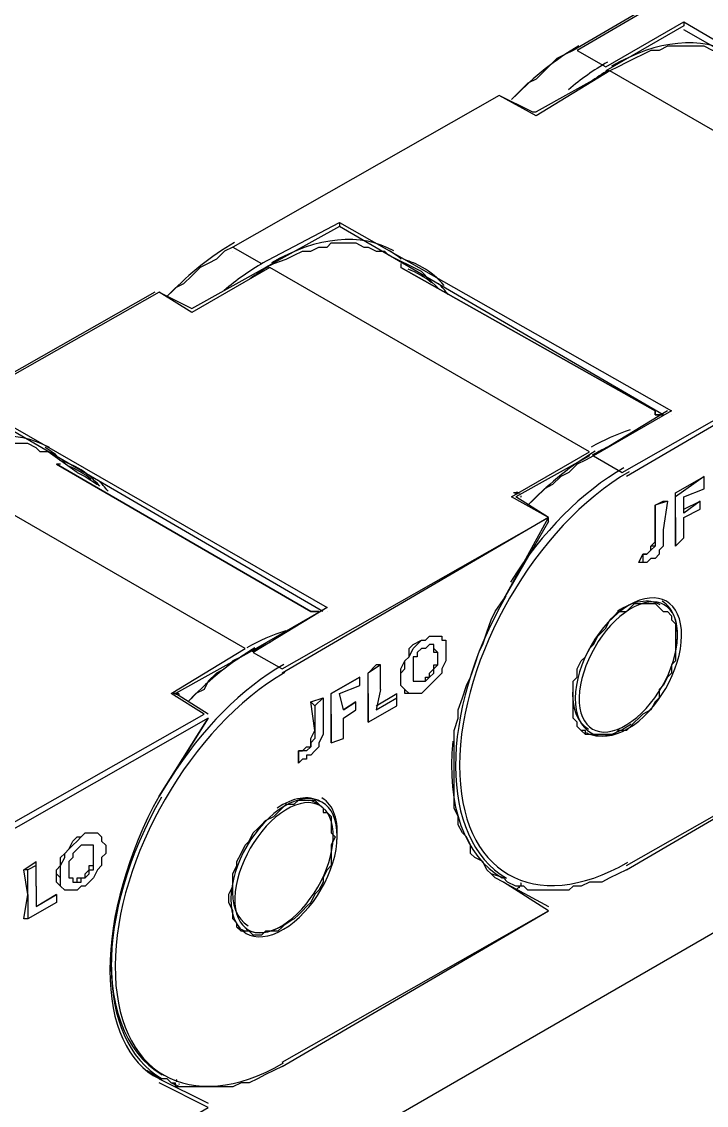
# Model space of a CAD drawing. Header units: inches. Extents: x 109 to 1721, y 29 to 669.
# Drawn here: x 1458.08 to 1461.56, y 314.73 to 320.24 of the extents above; entities that cross this region are included whole.
import ezdxf

# ---------------------------------------------------------------- set-up
doc = ezdxf.new("R2010")
doc.units = ezdxf.units.IN
doc.header["$LTSCALE"] = 0.0393700787401575
doc.header["$MEASUREMENT"] = 0
doc.layers.add('PDF3_Geometría', color=7, linetype='Continuous')

# ---------------------------------------------------------------- blocks, each defined once
blk = doc.blocks.new('OH3A1-1$-$ASSY$$CENTER$TUB_-_v2$-$copia1')
at = {"layer": 'PDF3_Geometría', "lineweight": -3}
for points in [[(17.20167711046007, 9.130005730523003), (17.18584442138672, 9.121672736273865), (17.17917802598741, 9.125839233398436), (17.12501356336805, 9.094173855251737), (17.13084665934244, 9.090840657552082), (17.1466793484158, 9.100006951226128)], [(17.1783447265625, 9.125839233398436), (17.12418026394314, 9.094173855251737), (17.12251366509331, 9.093340555826822), (17.12084706624349, 9.092507256401907), (17.11918046739366, 9.090840657552082), (17.11834716796875, 9.090007358127169), (17.11668056911892, 9.088340759277344), (17.11501397026909, 9.08750745985243), (17.11334737141927, 9.085840861002604), (17.11168077256944, 9.084174262152779)], [(17.14667765299479, 9.099172804090713), (17.13084496392144, 9.090006510416666)], [(17.14667765299479, 9.100006103515623), (17.14667765299479, 9.099172804090713)], [(17.14667765299479, 9.099172804090713), (17.14667765299479, 9.099172804090713)], [(17.1466810438368, 9.100005255805115), (17.21334499782986, 9.0608401828342), (17.19834560818142, 9.051673889160154), (17.20417870415581, 9.048340691460503), (17.25834316677517, 9.080006069607203), (17.25084347195094, 9.084172566731768), (17.2666761610243, 9.0925055609809)], [(17.21251085069444, 9.0608401828342), (17.1466801961263, 9.098338656955294)], [(17.15667724609375, 9.092506408691406), (17.15501064724392, 9.09333970811632), (17.15417734781901, 9.094173007541231), (17.15251074896918, 9.094173007541231), (17.15084415011936, 9.095006306966146), (17.15001085069444, 9.095006306966146), (17.14834425184462, 9.095006306966146), (17.14667765299479, 9.095006306966146), (17.14501105414496, 9.095006306966146), (17.14334445529514, 9.095006306966146), (17.14167785644531, 9.094173007541231), (17.14001125759548, 9.094173007541231), (17.13834465874566, 9.09333970811632), (17.13667805989583, 9.092506408691406), (17.135011461046, 9.091673109266493), (17.13334486219618, 9.090839809841581), (17.13167826334635, 9.090006510416666), (17.11667887369792, 9.081673516167532)], [(17.12501186794705, 9.094173007541231), (17.12501186794705, 9.094173007541231)], [(17.13167656792534, 9.090005662706163), (17.11667717827691, 9.080839369032118), (17.10917748345269, 9.085005866156685), (17.05501302083333, 9.054173787434896), (17.06084611680772, 9.050840589735243), (17.07667880588108, 9.059173583984377)], [(17.13084581163194, 9.090006510416666), (17.13084581163194, 9.090006510416666)], [(17.13167826334635, 9.090006510416666), (17.13167826334635, 9.090006510416666)], [(17.19667731391059, 9.052507188585068), (17.13167995876736, 9.090005662706163)], [(17.11584303114149, 9.081672668457033), (17.10917663574218, 9.085005866156685), (17.05501217312283, 9.054173787434896), (17.053345574273, 9.053340488009985), (17.05167897542317, 9.051673889160156), (17.05001237657335, 9.050840589735243), (17.04834577772352, 9.050007290310328), (17.04667917887369, 9.048340691460503), (17.04501258002387, 9.046674092610674), (17.04334598117404, 9.045840793185763), (17.04167938232421, 9.044174194335936)], [(17.10917833116319, 9.085006713867188), (17.10917833116319, 9.085006713867188)], [(17.1158447265625, 9.081673516167532), (17.11667802598741, 9.081673516167532)], [(17.11667887369791, 9.080839369032118), (17.11667887369791, 9.080839369032118)], [(17.07667880588108, 9.059172736273865), (17.07667880588108, 9.059172736273865)], [(17.07667880588108, 9.059172736273865), (17.07667880588108, 9.058339436848957)], [(17.07668050130208, 9.059171888563368), (17.14417775472005, 9.020840115017357), (17.1283450656467, 9.011673821343315), (17.13417816162109, 9.008340623643663), (17.18834262424045, 9.039172702365454), (17.18167622884114, 9.043339199490015), (17.19667561848958, 9.052505493164062)], [(17.07667880588108, 9.058339436848957), (17.06167941623264, 9.050006442599825)], [(17.14251030815972, 9.020006815592447), (17.07667965359158, 9.058338589138453)], [(17.04001193576389, 9.045006646050346), (17.04667833116319, 9.041673448350693), (17.06167772081163, 9.050006442599825), (17.06334431966145, 9.050839742024738), (17.0658442179362, 9.051673041449654), (17.06751081678602, 9.052506340874565), (17.06917741563585, 9.053339640299477), (17.07084401448567, 9.053339640299477), (17.0725106133355, 9.054172939724394), (17.07417721218533, 9.054172939724394), (17.07501051161024, 9.055006239149305), (17.07667711046006, 9.055006239149305), (17.07834370930989, 9.055006239149305), (17.08001030815972, 9.055006239149305), (17.08167690700955, 9.054172939724394), (17.08251020643446, 9.054172939724394), (17.08417680528429, 9.053339640299477), (17.08584340413411, 9.053339640299477), (17.08667670355903, 9.052506340874565)], [(17.39416164822048, 9.054162767198347), (16.53169674343533, 8.555849711100258)], [(17.05501132541233, 9.053339640299477), (17.05501132541233, 9.053339640299477)], [(17.09334479437934, 9.049173143174912), (17.08667839898003, 9.052506340874565)], [(17.08917914496528, 9.050838894314237), (17.08917914496528, 9.050005594889322), (17.1408437093099, 9.020840115017357), (17.1408437093099, 9.020006815592447), (17.14167700873481, 9.020006815592447), (17.14251030815972, 9.020006815592447)], [(17.06251017252604, 9.050005594889322), (17.04667748345269, 9.040839301215275), (17.04001108805338, 9.045005798339844), (16.98584662543401, 9.014173719618057), (16.99167972140841, 9.010007222493488), (17.00751241048177, 9.019173516167532)], [(17.06084526909722, 9.050006442599825), (17.06084526909722, 9.050006442599825)], [(17.06251186794705, 9.050006442599825), (17.06251186794705, 9.050006442599825)], [(17.12751091851128, 9.012507120768227), (17.06251356336805, 9.050005594889322)], [(17.08917914496528, 9.050006442599825), (17.08917914496528, 9.050006442599825)], [(17.08917914496528, 9.050006442599825), (17.08917914496528, 9.050006442599825)], [(17.08917914496528, 9.050006442599825), (17.08917914496528, 9.050006442599825)], [(17.14251030815972, 9.020006815592447), (17.14167700873481, 9.020006815592447), (17.14084370930989, 9.020006815592447), (17.14084370930989, 9.020840115017357), (17.08917914496528, 9.050005594889322)], [(17.09334479437934, 9.049172295464407), (17.09501139322917, 9.047505696614582), (17.09667799207899, 9.045839097764755)], [(17.03917778862847, 9.045004950629341), (16.98501332600911, 9.01417287190755), (16.98334672715929, 9.013339572482638), (16.98168012830946, 9.01167297363281), (16.98001352945963, 9.0108396742079), (16.97834693060981, 9.009173075358072), (16.97751363118489, 9.008339775933157), (16.97584703233507, 9.006673177083332), (16.97418043348524, 9.005006578233505), (16.97251383463541, 9.00333997938368)], [(17.04001193576389, 9.045006646050346), (17.04001193576389, 9.045006646050346)], [(17.04667833116319, 9.04167260064019), (17.04667833116319, 9.04167260064019)], [(17.04667833116319, 9.040839301215275), (17.04667833116319, 9.040839301215275)], [(17.18917677137586, 9.03917270236545), (17.13501230875651, 9.007507324218748)], [(17.14334445529514, 9.020839267306856), (17.1283450656467, 9.01167297363281), (17.12667846679687, 9.010839674207896), (17.12501186794705, 9.010006374782982), (17.12334526909722, 9.008339775933157), (17.12167867024739, 9.007506476508244), (17.12001207139756, 9.005839877658419), (17.11834547254774, 9.005006578233505), (17.11667887369792, 9.003339979383677), (17.11501227484809, 9.001673380533852)], [(17.14001125759548, 9.020005967881943), (17.14001125759548, 9.020005967881943)], [(17.14417860243055, 9.020005967881943), (17.14417860243055, 9.020005967881943)], [(17.07334391276041, 8.980006747775606), (17.00751325819227, 9.018338521321613)], [(17.00751410590278, 9.019171820746523), (17.07417805989583, 8.98084004720052), (17.0591786702474, 8.971673753526474), (17.06501176622178, 8.968340555826822), (17.11917622884115, 8.999172634548607), (17.11167653401693, 9.003339131673174), (17.12750922309028, 9.012505425347221)], [(17.14167955186631, 9.019172668457033), (17.14167955186631, 9.019172668457033)], [(17.01751030815972, 9.012506273057724), (17.01584370930989, 9.012506273057724), (17.01501040988498, 9.013339572482641), (17.01334381103515, 9.014172871907553), (17.01167721218533, 9.014172871907553), (17.0100106133355, 9.014172871907553), (17.00917731391059, 9.014172871907553), (17.00751071506076, 9.015006171332466), (17.00584411621093, 9.014172871907553), (17.00417751736111, 9.014172871907553), (17.00251091851128, 9.014172871907553), (17.00084431966146, 9.013339572482641), (16.99917772081163, 9.013339572482641), (16.9975111219618, 9.012506273057724), (16.99584452311198, 9.011672973632812), (16.99417792426215, 9.0108396742079), (16.99251132541232, 9.010006374782982), (16.97751193576389, 9.00084008110894)], [(17.02334425184461, 9.008339775933157), (17.01751115587022, 9.012506273057724)], [(17.12751091851128, 9.011672973632812), (17.11251152886284, 9.00333997938368)], [(17.12751261393229, 9.011672973632812), (17.12751261393229, 9.011672973632812)], [(17.1283450656467, 9.011672973632812), (17.1283450656467, 9.011672973632812)], [(17.05751037597656, 8.972507052951388), (16.99251302083333, 9.010005527072481)], [(17.01917860243055, 9.010006374782982), (17.01917860243055, 9.010006374782982)], [(17.01917860243055, 9.010006374782982), (17.01917860243055, 9.010006374782982)], [(17.01917860243055, 9.010006374782982), (17.01917860243055, 9.010006374782982)], [(17.02001274956597, 9.010005527072481), (17.01917945014106, 9.010005527072481), (17.07084401448567, 8.980006747775606), (17.07167731391059, 8.980006747775606), (17.0725106133355, 8.980006747775606)], [(17.072511461046, 8.980006747775606), (17.07167816162109, 8.980006747775606), (17.07084486219618, 8.980006747775606), (17.01918029785156, 9.010005527072481)], [(17.02334594726562, 9.008339775933157), (17.02501254611545, 9.007506476508244), (17.02751244439019, 9.005839877658419)], [(17.13417900933159, 9.007506476508244), (17.13417900933159, 9.007506476508244)], [(17.15084499782986, 9.007505628797743), (17.14501190185547, 9.003339131673178), (17.14501190185547, 9.004172431098088)], [(17.14501274956597, 8.999172634548607), (17.14501274956597, 9.004172431098088), (17.15084584554036, 9.007505628797743)], [(17.14501274956597, 8.999172634548607), (17.14501274956597, 8.993339538574215), (17.1466793484158, 8.995006137424044), (17.1466793484158, 8.999172634548607), (17.15001254611545, 9.000839233398438), (17.15001254611545, 9.002505832248263), (17.1466793484158, 9.000005933973524), (17.1466793484158, 9.003339131673174), (17.15084584554036, 9.005005730523003), (17.15084584554036, 9.007505628797743)], [(17.11917792426215, 8.999172634548607), (17.11251152886284, 9.003339131673174)], [(17.11334567599825, 9.00333997938368), (17.11334567599825, 9.00333997938368)], [(17.14334445529514, 9.002505832248263), (17.14251115587023, 8.996672736273865), (17.14251115587023, 8.995839436848957), (17.14251115587023, 8.995006137424044), (17.14251115587023, 8.993339538574215), (17.14167785644531, 8.992506239149302), (17.14167785644531, 8.99167293972439), (17.1408445570204, 8.990839640299477), (17.14001125759548, 8.990839640299477), (17.13917795817057, 8.990006340874565), (17.13834465874566, 8.990006340874565)], [(17.14251200358073, 9.002505832248263), (17.14334530300564, 9.002505832248263), (17.1408454047309, 9.00167253282335), (17.1408454047309, 8.995839436848957), (17.1408454047309, 8.99417283799913), (17.1408454047309, 8.993339538574215), (17.14001210530599, 8.993339538574215)], [(17.1408454047309, 8.995839436848957), (17.1408454047309, 9.00167253282335), (17.14251200358073, 9.002505832248263)], [(17.14501274956597, 8.999172634548607), (17.14501274956597, 9.003339131673174)], [(17.1466793484158, 9.000839233398438), (17.15001254611545, 9.002505832248263)], [(17.11917792426215, 8.999172634548607), (17.06501346164279, 8.967507256401907)], [(17.11917792426215, 8.998339335123697), (17.11001163058811, 8.982506646050346)], [(17.11001247829861, 8.982506646050346), (17.11917877197265, 8.999172634548607)], [(17.11917792426215, 8.998339335123697), (17.11917792426215, 8.999172634548607)], [(17.14501274956597, 8.993339538574215), (17.14501274956597, 8.999172634548607)], [(17.14501274956597, 8.999172634548607), (17.14501274956597, 8.999172634548607)], [(17.13751220703125, 8.990006340874565), (17.13834550645616, 8.99167293972439), (17.13917880588107, 8.99167293972439), (17.14001210530599, 8.992506239149305), (17.14001210530599, 8.993339538574215), (17.1408454047309, 8.99417283799913), (17.1408454047309, 8.995839436848957)], [(17.1408454047309, 8.993339538574215), (17.14001210530599, 8.992506239149305), (17.13917880588107, 8.99167293972439), (17.13834550645616, 8.99167293972439), (17.13834550645616, 8.990006340874565), (17.13751220703125, 8.990006340874565)], [(17.11001247829861, 8.925007290310328), (17.10834587944878, 8.925840589735243), (17.10751258002387, 8.926673889160156), (17.10667928059895, 8.927507188585068), (17.10584598117404, 8.929173787434895), (17.10417938232422, 8.930007086859806), (17.1033460828993, 8.930840386284721), (17.1033460828993, 8.932506985134546), (17.10251278347439, 8.934173583984375), (17.10167948404948, 8.935006883409287), (17.10084618462456, 8.936673482259113), (17.10084618462456, 8.93834008110894), (17.10001288519965, 8.940006679958765), (17.10001288519965, 8.94167327880859), (17.10001288519965, 8.944173177083332), (17.10001288519965, 8.945839775933157), (17.10001288519965, 8.947506374782982), (17.10001288519965, 8.950006273057724), (17.10001288519965, 8.95167287190755), (17.10001288519965, 8.954172770182291), (17.10001288519965, 8.955839369032118), (17.10084618462456, 8.958339267306856), (17.10084618462456, 8.960005866156681), (17.10167948404948, 8.962505764431421), (17.10251278347439, 8.965005662706162), (17.1033460828993, 8.966672261555988), (17.10417938232422, 8.969172159830727), (17.10501268174913, 8.971672058105465), (17.10584598117404, 8.973338656955294), (17.10667928059895, 8.975838555230032), (17.10751258002387, 8.978338453504774), (17.10834587944878, 8.9800050523546), (17.11001247829861, 8.982504950629338)], [(17.11001247829861, 8.982506646050346), (17.11001247829861, 8.982506646050346)], [(17.07417805989583, 8.980839199490015), (17.05834537082248, 8.971672905815971), (17.05667877197265, 8.970839606391056), (17.05501217312283, 8.970006306966145), (17.053345574273, 8.968339708116318), (17.05167897542317, 8.967506408691406), (17.05001237657335, 8.965839809841578), (17.04917907714843, 8.964173210991753), (17.04751247829861, 8.963339911566838), (17.04584587944878, 8.961673312717013)], [(17.07084486219618, 8.980005900065102), (17.07084486219618, 8.980005900065102)], [(17.07417805989583, 8.980005900065102), (17.07417805989583, 8.980005900065102)], [(17.12667846679687, 8.955006917317707), (17.12667846679687, 8.955840216742615), (17.12584516737196, 8.955840216742615), (17.12501186794705, 8.956673516167532), (17.12501186794705, 8.957506815592447), (17.12417856852213, 8.958340115017357), (17.12417856852213, 8.959173414442274), (17.12417856852213, 8.9608400132921), (17.12417856852213, 8.961673312717013), (17.12417856852213, 8.963339911566838), (17.12417856852213, 8.964173210991753), (17.12417856852213, 8.965839809841578), (17.12501186794705, 8.966673109266493), (17.12501186794705, 8.968339708116318), (17.12584516737196, 8.970006306966145), (17.12667846679687, 8.970839606391056), (17.12751176622179, 8.972506205240883), (17.1283450656467, 8.973339504665796), (17.12917836507161, 8.975006103515623), (17.13001166449653, 8.975839402940537), (17.13084496392144, 8.97667270236545), (17.13167826334635, 8.978339301215275), (17.13251156277127, 8.97917260064019), (17.13334486219618, 8.980005900065102), (17.135011461046, 8.980005900065102), (17.13584476047092, 8.980839199490015), (17.13667805989583, 8.981672498914927), (17.13751135932074, 8.981672498914927), (17.13834465874566, 8.981672498914927), (17.14001125759548, 8.981672498914927), (17.1408445570204, 8.981672498914927), (17.14167785644531, 8.980839199490015)], [(17.14167785644531, 8.980839199490015), (17.14251115587022, 8.980005900065102), (17.14334445529514, 8.980005900065102), (17.14417775472005, 8.97917260064019), (17.14417775472005, 8.978339301215275), (17.14501105414496, 8.977506001790363), (17.14501105414496, 8.975839402940537), (17.14501105414496, 8.975006103515625), (17.14501105414496, 8.974172804090712), (17.14501105414496, 8.972506205240883), (17.14501105414496, 8.971672905815971), (17.14501105414496, 8.970006306966145), (17.14417775472005, 8.969173007541231), (17.14417775472005, 8.967506408691406), (17.14334445529514, 8.966673109266493), (17.14251115587022, 8.965006510416666), (17.14167785644531, 8.964173210991753), (17.14167785644531, 8.962506612141924), (17.1408445570204, 8.961673312717013), (17.14001125759548, 8.960006713867188), (17.13834465874566, 8.959173414442274), (17.13751135932074, 8.958340115017357), (17.13667805989583, 8.957506815592447), (17.13584476047092, 8.956673516167532), (17.135011461046, 8.955840216742615), (17.13334486219618, 8.955840216742615), (17.13251156277127, 8.955006917317707), (17.13167826334635, 8.955006917317707), (17.13084496392144, 8.955006917317707), (17.13001166449653, 8.955006917317707), (17.12917836507161, 8.955006917317707), (17.12751176622179, 8.955006917317707), (17.12667846679687, 8.955006917317707)], [(17.1408454047309, 8.98167249891493), (17.14167870415581, 8.980839199490015)], [(16.93751356336805, 8.979171752929688), (17.00501081678602, 8.940006679958765), (16.98917812771267, 8.931673685709633), (16.99501122368706, 8.928340488009981), (17.04917568630642, 8.959172566731771), (17.04250929090711, 8.963339063856337), (17.05750868055555, 8.972505357530382)], [(17.072511461046, 8.97917260064019), (17.072511461046, 8.97917260064019)], [(17.09001159667969, 8.963339911566838), (17.09001159667969, 8.964173210991753), (17.08917829725477, 8.965006510416666), (17.08917829725477, 8.965839809841578), (17.08917829725477, 8.966673109266493), (17.08917829725477, 8.967506408691404), (17.08917829725477, 8.968339708116318), (17.09001159667969, 8.970006306966145), (17.0908448961046, 8.970839606391056), (17.0908448961046, 8.972506205240883), (17.0916781955295, 8.973339504665796), (17.09334479437934, 8.974172804090712), (17.09417809380425, 8.974172804090712), (17.09501139322917, 8.975006103515623), (17.09584469265408, 8.975006103515623), (17.09667799207899, 8.975006103515623), (17.0975112915039, 8.975006103515623)], [(17.09417894151475, 8.974172804090712), (17.09417894151475, 8.974172804090712)], [(17.09751213921441, 8.975006103515625), (17.09751213921441, 8.975006103515625)], [(17.05834452311197, 8.971672905815971), (17.04334513346354, 8.963339911566838)], [(17.05751207139757, 8.971672905815971), (17.05751207139757, 8.971672905815971)], [(17.0916781955295, 8.965839809841578), (17.09251149495442, 8.965839809841578), (17.09334479437934, 8.965839809841578), (17.09417809380425, 8.965839809841578), (17.09417809380425, 8.966673109266493), (17.09501139322917, 8.966673109266493), (17.09501139322917, 8.967506408691406), (17.09584469265408, 8.968339708116318), (17.09584469265408, 8.969173007541231), (17.09667799207899, 8.969173007541231), (17.09667799207899, 8.970006306966145), (17.09667799207899, 8.970839606391056), (17.09667799207899, 8.971672905815971), (17.09584469265408, 8.971672905815971), (17.09584469265408, 8.972506205240883)], [(17.05917867024739, 8.970839606391056), (17.05917867024739, 8.970839606391056)], [(17.0850118001302, 8.969173007541231), (17.08251190185547, 8.967506408691404)], [(17.08251274956597, 8.957505967881943), (17.08251274956597, 8.963339063856337), (17.08251274956597, 8.967505560980904), (17.0841793484158, 8.969172159830727)], [(17.0850118001302, 8.964173210991753), (17.0850118001302, 8.969173007541231), (17.08417850070529, 8.969173007541231)], [(17.06501261393229, 8.967506408691406), (17.06501261393229, 8.967506408691406)], [(17.08084445529514, 8.966673109266493), (17.07501135932075, 8.963339911566838)], [(17.07501220703125, 8.95917256673177), (17.07501220703125, 8.963339063856333), (17.08084530300564, 8.966672261555988)], [(17.07501220703125, 8.95917256673177), (17.07501220703125, 8.953339470757378), (17.07751210530599, 8.954172770182291), (17.07751210530599, 8.958339267306856), (17.08001200358073, 8.960005866156681), (17.08001200358073, 8.961672465006508), (17.07751210530599, 8.960005866156681), (17.07667880588108, 8.963339063856333), (17.08084530300564, 8.965005662706162), (17.08084530300564, 8.966672261555988)], [(17.08251274956597, 8.963339911566838), (17.08251274956597, 8.967506408691404)], [(17.08917914496528, 8.966673109266493), (17.08917914496528, 8.966673109266493)], [(17.135013156467, 8.928340488009981), (17.18917761908637, 8.95917256673177), (17.17917802598741, 8.965005662706162)], [(17.05001152886284, 8.95917256673177), (17.04334513346354, 8.963339063856333)], [(17.04334513346354, 8.962505764431421), (17.04334513346354, 8.962505764431421)], [(17.07334560818142, 8.962505764431421), (17.07334560818142, 8.956672668457031), (17.07334560818142, 8.955839369032118), (17.07334560818142, 8.955006069607203), (17.07251230875651, 8.953339470757378), (17.07251230875651, 8.952506171332463), (17.07167900933159, 8.95167287190755), (17.07084570990668, 8.950839572482638), (17.07001241048177, 8.950839572482638), (17.07001241048177, 8.950006273057724), (17.06917911105685, 8.950006273057724), (17.06834581163194, 8.949172973632812)], [(17.07167900933159, 8.955839369032118), (17.07084570990668, 8.961672465006508), (17.07334560818142, 8.962505764431421)], [(17.07334560818142, 8.962505764431421), (17.07167900933159, 8.960839165581596), (17.07084570990668, 8.961672465006508)], [(17.07501220703125, 8.95917256673177), (17.07501220703125, 8.963339063856333)], [(17.08251274956597, 8.963339911566838), (17.08251274956597, 8.963339911566838)], [(17.08251274956597, 8.963339911566838), (17.08251274956597, 8.957506815592447), (17.08834584554036, 8.9608400132921), (17.08834584554036, 8.962506612141924)], [(17.0850118001302, 8.96417236328125), (17.08417850070529, 8.960005866156685), (17.08834499782986, 8.962505764431421), (17.08834499782986, 8.963339063856337)], [(17.0841793484158, 8.960839165581596), (17.08834584554036, 8.963339063856337)], [(17.0908457438151, 8.963339911566838), (17.09001244439019, 8.963339911566838)], [(17.07167900933159, 8.960839165581596), (17.07167900933159, 8.955839369032118), (17.07167900933159, 8.954172770182291), (17.07084570990668, 8.953339470757378), (17.07084570990668, 8.952506171332463), (17.07001241048177, 8.95167287190755), (17.06917911105685, 8.95167287190755), (17.06834581163194, 8.95167287190755), (17.06834581163194, 8.949172973632812), (17.06834581163194, 8.950006273057724)], [(17.07751125759548, 8.960006713867188), (17.08001115587022, 8.961673312717013)], [(17.05001152886284, 8.958338419596352), (16.99584706624349, 8.927506340874565)], [(17.04001193576389, 8.942506578233507), (17.05001152886284, 8.958339267306856)], [(17.05001152886284, 8.958339267306856), (17.04001193576389, 8.942506578233505)], [(17.04917907714843, 8.95917256673177), (17.04917907714843, 8.95917256673177)], [(17.04917907714843, 8.95917256673177), (17.04917907714843, 8.95917256673177)], [(17.04917907714843, 8.95917256673177), (17.04917907714843, 8.95917256673177)], [(17.05001152886284, 8.958339267306856), (17.05001152886284, 8.958339267306856)], [(17.07501220703125, 8.953339470757378), (17.07501220703125, 8.95917256673177)], [(17.07501220703125, 8.95917256673177), (17.07501220703125, 8.95917256673177)], [(17.135013156467, 8.927507188585068), (17.18917761908637, 8.959172566731771)], [(17.06834581163194, 8.950006273057724), (17.06834581163194, 8.951672871907553), (17.06917911105685, 8.951672871907553), (17.07001241048177, 8.952506171332466), (17.07084570990668, 8.952506171332466), (17.07084570990668, 8.953339470757378), (17.07084570990668, 8.954172770182291), (17.07167900933159, 8.955839369032118)], [(17.12584431966146, 8.955839369032118), (17.12667761908637, 8.955006069607203)], [(17.04001193576389, 8.942506578233507), (17.04001193576389, 8.942506578233507)], [(17.05751207139757, 8.915006849500868), (17.05667877197265, 8.915006849500868), (17.05584547254774, 8.915840148925781), (17.05584547254774, 8.916673448350693), (17.05501217312283, 8.917506747775606), (17.05501217312283, 8.918340047200521), (17.05501217312283, 8.919173346625431), (17.05417887369791, 8.920839945475258), (17.05417887369791, 8.921673244900171), (17.05417887369791, 8.922506544325087), (17.05501217312283, 8.924173143174912), (17.05501217312283, 8.92583974202474), (17.05501217312283, 8.92667304144965), (17.05584547254774, 8.928339640299477), (17.05584547254774, 8.92917293972439), (17.05667877197265, 8.930839538574215), (17.05751207139757, 8.932506137424044), (17.05834537082248, 8.933339436848957), (17.05917867024739, 8.935006035698782), (17.0600119696723, 8.935839335123697), (17.06084526909722, 8.936672634548607), (17.06167856852213, 8.937505933973524), (17.06334516737196, 8.938339233398438), (17.06417846679687, 8.93917253282335), (17.06501176622178, 8.940005832248263), (17.0658450656467, 8.940839131673178), (17.06751166449652, 8.940839131673178), (17.06834496392144, 8.941672431098088), (17.06917826334635, 8.941672431098088), (17.07001156277127, 8.941672431098088), (17.07084486219618, 8.941672431098088), (17.07167816162109, 8.941672431098088), (17.072511461046, 8.940839131673178)], [(17.072511461046, 8.940839131673174), (17.07334476047092, 8.940005832248263), (17.07334476047092, 8.93917253282335), (17.07417805989583, 8.93917253282335), (17.07501135932074, 8.938339233398436), (17.07501135932074, 8.936672634548607), (17.07501135932074, 8.935839335123697), (17.07501135932074, 8.935006035698782), (17.07584465874566, 8.934172736273865), (17.07501135932074, 8.932506137424044), (17.07501135932074, 8.93167283799913), (17.07501135932074, 8.930006239149302), (17.07501135932074, 8.928339640299477), (17.07417805989583, 8.927506340874565), (17.07334476047092, 8.925839742024738), (17.07334476047092, 8.925006442599825), (17.072511461046, 8.923339843749998), (17.07167816162109, 8.922506544325083), (17.07084486219618, 8.920839945475258), (17.07001156277127, 8.920006646050346), (17.06917826334635, 8.919173346625431), (17.06834496392144, 8.91834004720052), (17.06751166449652, 8.917506747775606), (17.0658450656467, 8.916673448350693), (17.06501176622178, 8.91584014892578), (17.06417846679687, 8.915006849500868), (17.06334516737196, 8.915006849500868), (17.06167856852213, 8.915006849500868), (17.06084526909722, 8.914173550075953), (17.0600119696723, 8.914173550075953), (17.05917867024739, 8.914173550075953), (17.05834537082248, 8.915006849500868), (17.05751207139757, 8.915006849500868)], [(17.07084486219618, 8.941672431098088), (17.072511461046, 8.940839131673174)], [(17.02084520128038, 8.92333984375), (17.02001190185547, 8.924173143174912), (17.01917860243055, 8.925006442599825), (17.01917860243055, 8.926673041449654), (17.01917860243055, 8.927506340874565), (17.02001190185547, 8.928339640299477), (17.02001190185547, 8.930006239149305), (17.02084520128038, 8.930839538574215), (17.02167850070529, 8.931672837999132), (17.02251180013021, 8.933339436848957), (17.02334509955512, 8.934172736273872), (17.02417839898003, 8.934172736273872), (17.02501169840494, 8.935006035698782), (17.02584499782986, 8.935006035698782), (17.02667829725477, 8.935006035698782), (17.02751159667968, 8.935006035698782)], [(17.02417839898003, 8.934172736273865), (17.02417839898003, 8.934172736273865)], [(17.02751159667968, 8.935006035698782), (17.02751159667968, 8.935006035698782)], [(17.02251180013021, 8.925839742024738), (17.02251180013021, 8.925006442599825), (17.02334509955512, 8.925006442599825), (17.02334509955512, 8.925839742024738), (17.02417839898003, 8.925839742024738), (17.02501169840494, 8.925839742024738), (17.02501169840494, 8.92667304144965), (17.02584499782986, 8.927506340874565), (17.02584499782986, 8.928339640299477), (17.02667829725477, 8.928339640299477), (17.02667829725477, 8.92917293972439), (17.02667829725477, 8.930006239149302), (17.02667829725477, 8.930839538574215), (17.02667829725477, 8.93167283799913), (17.02667829725477, 8.932506137424044), (17.02584499782986, 8.932506137424044)], [(17.01251220703125, 8.917505900065102), (17.01334550645616, 8.922505696614582), (17.01251220703125, 8.927505493164062), (17.01501210530599, 8.929172092013888)], [(17.01501125759548, 8.924173143174912), (17.01501125759548, 8.928339640299477), (17.01501125759548, 8.92917293972439)], [(17.01501125759548, 8.928339640299477), (17.01334465874566, 8.927506340874565), (17.01251135932074, 8.927506340874565)], [(17.01334465874566, 8.922506544325087), (17.01334465874566, 8.927506340874565)], [(17.135011461046, 8.927506340874565), (17.13334486219618, 8.92667304144965), (17.13167826334635, 8.925839742024738), (17.13001166449652, 8.925006442599825), (17.12751176622179, 8.925006442599825), (17.12584516737196, 8.924173143174912), (17.12417856852213, 8.924173143174912), (17.12334526909722, 8.92333984375), (17.12167867024739, 8.92333984375), (17.12001207139756, 8.92333984375), (17.11834547254774, 8.92333984375), (17.11667887369791, 8.92333984375), (17.11501227484809, 8.92333984375), (17.11417897542317, 8.924173143174912), (17.11251237657335, 8.924173143174912), (17.11084577772352, 8.925006442599825), (17.11001247829861, 8.925839742024738)], [(17.13417900933159, 8.928339640299477), (17.13417900933159, 8.928339640299477)], [(17.02001105414496, 8.925839742024738), (17.01917775472005, 8.92667304144965)], [(17.06501261393229, 8.88834042019314), (17.11917707655165, 8.91917249891493), (17.1100107828776, 8.925005594889322)], [(17.11001247829861, 8.925839742024738), (17.10751258002387, 8.92667304144965)], [(17.10917833116319, 8.925006442599825), (17.10917833116319, 8.925006442599825)], [(17.11001247829861, 8.925006442599825), (17.11917877197265, 8.920006646050346)], [(17.01334465874566, 8.922505696614582), (17.01334465874566, 8.917505900065102), (17.01251135932074, 8.917505900065102)], [(17.01334465874566, 8.922506544325087), (17.01334465874566, 8.922506544325087)], [(17.01917860243055, 8.922505696614582), (17.01917860243055, 8.920839097764755), (17.01334550645616, 8.917505900065102)], [(17.01501125759548, 8.924172295464407), (17.01501125759548, 8.92000579833984), (17.01917775472005, 8.922505696614582)], [(17.01501125759548, 8.920006646050346), (17.01917775472005, 8.922506544325087)], [(17.02084520128038, 8.92333984375), (17.02084520128038, 8.92333984375)], [(17.11251152886284, 8.924173143174912), (17.11251152886284, 8.924173143174912)], [(17.11251152886284, 8.92333984375), (17.11334482828776, 8.924173143174912)], [(17.11251152886284, 8.92333984375), (17.11251152886284, 8.92333984375)], [(17.11334567599825, 8.924172295464407), (17.11251237657335, 8.92333899603949)], [(17.11334567599825, 8.924173143174912), (17.11334567599825, 8.924173143174912)], [(17.11334567599825, 8.92333984375), (17.11334567599825, 8.92333984375)], [(17.06501261393229, 8.887507120768227), (17.11917707655165, 8.91917249891493)], [(17.11917792426215, 8.91917249891493), (17.11917792426215, 8.91917249891493)], [(17.11917792426215, 8.91917249891493), (17.11917792426215, 8.91917249891493)], [(17.05584547254774, 8.915839301215275), (17.05751207139757, 8.915006001790363)], [(17.06501091851128, 8.887506273057724), (17.06334431966145, 8.886672973632812), (17.06167772081163, 8.885839674207899), (17.0600111219618, 8.885006374782982), (17.05834452311197, 8.884173075358072), (17.05667792426215, 8.884173075358072), (17.05501132541233, 8.883339775933157), (17.0533447265625, 8.883339775933157), (17.05167812771267, 8.883339775933157), (17.05001152886284, 8.883339775933157), (17.04834493001302, 8.883339775933157), (17.0475116305881, 8.883339775933157), (17.04584503173828, 8.883339775933157), (17.04417843288845, 8.883339775933157), (17.04251183403863, 8.884173075358072), (17.04167853461371, 8.885006374782982), (17.04001193576389, 8.885006374782982)], [(17.06501261393229, 8.888339572482638), (17.06501261393229, 8.888339572482638)], [(17.04001193576389, 8.885006374782982), (17.03751203748915, 8.886672973632812)], [(16.99584621853298, 8.847507052951388), (17.05001068115234, 8.879172431098091), (17.04001108805339, 8.884172227647568)], [(17.04001193576389, 8.885006374782982), (17.05001152886284, 8.880006578233507)], [(17.04001193576389, 8.885006374782982), (17.04001193576389, 8.885006374782982)], [(17.04251098632812, 8.884173075358072), (17.04334428575303, 8.884173075358072)], [(17.04334513346354, 8.883339775933157), (17.04334513346354, 8.884173075358072)], [(17.04334513346354, 8.884173075358072), (17.04334513346354, 8.884173075358072)], [(17.04334513346354, 8.883339775933157), (17.04334513346354, 8.883339775933157)], [(17.04334513346354, 8.883339775933157), (17.04334513346354, 8.883339775933157)], [(17.04417928059896, 8.883339775933157), (17.04334598117404, 8.883339775933157)]]:
    blk.add_lwpolyline(points, dxfattribs=at)
for points in [[(17.09417894151475, 8.964173210991753), (17.09334564208984, 8.963339911566838), (17.09251234266493, 8.963339911566838), (17.09167904324002, 8.963339911566838), (17.0908457438151, 8.963339911566838), (17.09001244439019, 8.964173210991753), (17.08917914496527, 8.965006510416666), (17.08917914496527, 8.966673109266493), (17.08917914496527, 8.967506408691406), (17.09001244439019, 8.968339708116318), (17.09001244439019, 8.970006306966145), (17.0908457438151, 8.970839606391056), (17.09167904324002, 8.972506205240883), (17.09251234266493, 8.973339504665796), (17.09334564208984, 8.974172804090712), (17.09417894151475, 8.974172804090712), (17.09501224093967, 8.975006103515625), (17.09584554036458, 8.975006103515625), (17.09667883978949, 8.975006103515625), (17.09751213921441, 8.975006103515625), (17.09751213921441, 8.974172804090712), (17.09834543863932, 8.974172804090712), (17.09834543863932, 8.973339504665796), (17.09834543863932, 8.972506205240883), (17.09834543863932, 8.970839606391056), (17.09834543863932, 8.970006306966145), (17.09751213921441, 8.968339708116318), (17.09751213921441, 8.967506408691406), (17.09667883978949, 8.966673109266493), (17.09584554036458, 8.965839809841578), (17.09501224093967, 8.965006510416666)], [(17.0916781955295, 8.967506408691406), (17.0916781955295, 8.966673109266493), (17.0916781955295, 8.965839809841578), (17.09251149495442, 8.965839809841578), (17.09334479437934, 8.965839809841578), (17.09417809380425, 8.965839809841578), (17.09501139322917, 8.966673109266493), (17.09584469265408, 8.967506408691406), (17.09584469265408, 8.968339708116318), (17.09667799207899, 8.969173007541231), (17.09667799207899, 8.970006306966146), (17.09667799207899, 8.97083960639106), (17.09667799207899, 8.971672905815971), (17.09584469265408, 8.972506205240883), (17.09584469265408, 8.973339504665796), (17.09501139322917, 8.973339504665796), (17.09417809380425, 8.972506205240883), (17.09334479437934, 8.972506205240883), (17.09251149495442, 8.971672905815971), (17.09251149495442, 8.97083960639106), (17.0916781955295, 8.97083960639106), (17.0916781955295, 8.970006306966146), (17.0916781955295, 8.969173007541231), (17.0916781955295, 8.968339708116318)], [(17.02417839898003, 8.924173143174912), (17.02334509955512, 8.92333984375), (17.02251180013021, 8.92333984375), (17.02167850070529, 8.92333984375), (17.02084520128038, 8.92333984375), (17.02001190185547, 8.924173143174912), (17.02001190185547, 8.925006442599825), (17.02001190185547, 8.92583974202474), (17.02001190185547, 8.927506340874565), (17.02001190185547, 8.928339640299477), (17.02084520128038, 8.930006239149305), (17.02084520128038, 8.930839538574215), (17.02167850070529, 8.931672837999132), (17.02251180013021, 8.932506137424044), (17.02334509955512, 8.933339436848957), (17.02417839898003, 8.934172736273872), (17.02501169840494, 8.935006035698782), (17.02584499782986, 8.935006035698782), (17.02667829725477, 8.935006035698782), (17.02751159667968, 8.935006035698782), (17.0283448961046, 8.934172736273872), (17.0283448961046, 8.933339436848957), (17.02917819552951, 8.932506137424044), (17.02917819552951, 8.931672837999132), (17.02917819552951, 8.930839538574215), (17.0283448961046, 8.930006239149305), (17.0283448961046, 8.928339640299477), (17.02751159667968, 8.927506340874565), (17.02667829725477, 8.92583974202474), (17.02584499782986, 8.925006442599825), (17.02501169840494, 8.924173143174912)], [(17.02167765299479, 8.927506340874565), (17.02167765299479, 8.92667304144965), (17.02167765299479, 8.925839742024738), (17.0225109524197, 8.925839742024738), (17.0225109524197, 8.925006442599825), (17.02334425184461, 8.925006442599825), (17.02417755126953, 8.925006442599825), (17.02417755126953, 8.925839742024738), (17.02501085069444, 8.925839742024738), (17.02584415011935, 8.92667304144965), (17.02584415011935, 8.927506340874565), (17.02667744954427, 8.927506340874565), (17.02667744954427, 8.928339640299477), (17.02667744954427, 8.92917293972439), (17.02667744954427, 8.930006239149305), (17.02667744954427, 8.930839538574215), (17.02667744954427, 8.93167283799913), (17.02667744954427, 8.932506137424044), (17.02584415011935, 8.932506137424044), (17.02501085069444, 8.932506137424044), (17.02417755126953, 8.932506137424044), (17.02334425184461, 8.93167283799913), (17.0225109524197, 8.930839538574215), (17.0225109524197, 8.930006239149305), (17.02167765299479, 8.92917293972439), (17.02167765299479, 8.928339640299477)]]:
    blk.add_lwpolyline(points, close=True, dxfattribs=at)
for centre, radius, start, end in [((17.15578048049569, 9.043572183953572), 0.0598562751439805, 120.5557548179144, 136.5199067154008), ((17.15863773156561, 9.044534205131043), 0.0546455510986641, 120.1575894211739, 130.3610924661277), ((17.15661795468408, 9.046955746475266), 0.0500129209063018, 120.2798869256695, 125.3646337700923), ((17.08578163338712, 9.003572116130579), 0.059856275151898, 120.5557548191626, 136.5199067145164), ((17.07846124937274, 9.038786101749693), 0.0168372111135106, 50.17935901992, 59.97588294152358), ((17.08863718903995, 9.00370168559626), 0.0546455511062723, 120.1575894275333, 130.3610924709734), ((17.08510077144239, 9.035372127759832), 0.0169204140322404, 60.03652366039926, 73.60609733950218), ((17.08745155928326, 9.006955678649332), 0.0500129209133928, 120.2798869189185, 125.3646337626479), ((17.08510083945475, 9.034561415252004), 0.0160672372711428, 50.21366069786028, 69.78325161405354), ((17.08489356610538, 9.035121574362838), 0.0172408018736391, 40.64605626251188, 59.85597332043868), ((17.08400566850005, 9.033420591779599), 0.0184806114931988, 36.77171932352165, 46.2163724988625), ((17.14752543508698, 8.979737554444892), 0.0390339801920534, 107.4943611506131, 120.2650699601542), ((17.00846070667558, 8.998786033689552), 0.0168372114043999, 50.17935912558037, 59.97588287721636), ((17.14941314524355, 8.97525106849897), 0.0423369468354608, 114.5908317639291, 120.2771245717403), ((17.0151002289627, 8.994538760657749), 0.0169204138837547, 60.03652358563023, 73.60609738479052), ((17.15911367819646, 8.961072150042128), 0.0598562751471515, 120.5557548173665, 136.5199067140393), ((17.01593444402955, 8.99456134739213), 0.0160672373207781, 50.21366072510399, 69.78325158043735), ((17.01489471896541, 8.994288207084836), 0.0172408019171779, 40.6460562970681, 59.85597330546314), ((17.01483927321613, 8.993420524059315), 0.0184806113429639, 36.77171929790332, 46.21637255002286), ((17.11146664628489, 9.004011637782583), 0.0022107343241287, 340.7843424620863, 347.7181283013131), ((17.07752489252791, 8.938904187257537), 0.0390339801328475, 107.4943611405398, 120.2650699695406), ((17.08024674981984, 8.935251000719148), 0.0423369467916409, 114.5908317547377, 120.27712456847), ((17.08994728278884, 8.921072082238616), 0.0598562751314479, 120.5557548169996, 136.5199067178208), ((17.04146610201637, 8.964011570535096), 0.0022107361487262, 340.784343317517, 347.7181234417507)]:
    blk.add_arc(centre, radius, start, end, dxfattribs=at)
blk.add_ellipse((17.06008133052525, 8.927135645125693), major_axis=(0.0199649394851904, 0.0421720473566678), ratio=0.5330953986954424, start_param=1.456894568217274, end_param=3.137047190381676, dxfattribs=at)
for points in [[(17.15688408745659, 9.093363444010416), (17.15028132332696, 9.097175788879392), (17.14133718795882, 9.096308094243788), (17.13201936997307, 9.090952054129707)], [(17.08771769205729, 9.053363376193575), (17.08111492792765, 9.057175721062553), (17.07217079255951, 9.056308026426947), (17.06285297457377, 9.050951986312864)], [(17.01771714952257, 9.013363308376737), (17.01111438539293, 9.017175653245712), (17.00217025002479, 9.016307958610108), (16.99285243203904, 9.010951918496026)], [(17.13556925455729, 9.008475409613713), (17.11660960452482, 8.99744045354949), (17.10117689875878, 8.970711886340249), (17.10109940594609, 8.94877559551345)], [(17.13451809353298, 9.00928243001302), (17.12602696567111, 9.004401629977753), (17.11783002874585, 8.996139206780322), (17.11144289546543, 8.986023595598008)], [(17.11295233832465, 9.00388929578993), (17.11272080993652, 9.004014634450275), (17.11240889040629, 9.004120414733887), (17.11208487171597, 9.004183643976846)], [(17.11331854926215, 9.003995259602863), (17.11332372368707, 9.00423127386305), (17.11278033320109, 9.004316153844197), (17.11210527907477, 9.004184494018553)], [(17.14623627196418, 8.975102717293632), (17.14628795051574, 8.982024639129635), (17.14149066352844, 8.98479452641805), (17.13552103212144, 8.9812895488739)], [(17.11053127712673, 8.98312801784939), (17.0968397509257, 8.959415074454412), (17.09688666237725, 8.933756439208985), (17.11063628726535, 8.925817595587837)], [(17.14188639322916, 8.981385972764757), (17.13957145690917, 8.982722585042318), (17.13636523267958, 8.982222243414984), (17.13318118286132, 8.980027205573188)], [(17.14543209308327, 8.974886817594104), (17.14560229047139, 8.981364094416296), (17.14126178487141, 8.983870242436726), (17.13573721482298, 8.980484506480959)], [(17.1452891031901, 8.97333272298177), (17.14577995533413, 8.977490740882025), (17.14467507214016, 8.980738121032713), (17.14230312834845, 8.982107648637557)], [(17.13552103212144, 8.9812895488739), (17.12955140071445, 8.977784571329753), (17.12467118263244, 8.969332311630248), (17.12462022569444, 8.962409973144531)], [(17.13573721482298, 8.980484506480959), (17.13021264435789, 8.977098769803577), (17.12559574847751, 8.969102569156222), (17.12542555067274, 8.962625291612412)], [(17.13512042893303, 8.957027602725557), (17.14064499939812, 8.960413339402939), (17.1452618952785, 8.968409540050294), (17.14543209308327, 8.974886817594104)], [(17.13533546553717, 8.956223141564262), (17.14130509766578, 8.959728118691762), (17.14618531574779, 8.968180378391265), (17.14623627196418, 8.975102717293632)], [(17.06535169813368, 8.96928236219618), (17.05686057027181, 8.964401562160912), (17.04866363334655, 8.956139138963486), (17.04227650006612, 8.946023527781168)], [(17.06556871202257, 8.967641194661457), (17.0466090619901, 8.956606238597232), (17.03117635622406, 8.929877671387988), (17.03109886341137, 8.907941380561192)], [(17.04378594292534, 8.96305677625868), (17.04355441453721, 8.963182114919025), (17.04324249500698, 8.963287895202637), (17.04291847631666, 8.963351124445596)], [(17.04415215386284, 8.963161892361107), (17.04415732828776, 8.963397906621296), (17.04361393780178, 8.963482786602443), (17.04293888367547, 8.963351126776802)], [(17.12412855360243, 8.964345296223957), (17.12381941223144, 8.960490325927733), (17.12498905266655, 8.957463420444064), (17.12730398898654, 8.9561268081665)], [(17.12462022569444, 8.962409973144531), (17.12456926875644, 8.955487634658814), (17.12936655574375, 8.9527177473704), (17.13533546553717, 8.956223141564262)], [(17.12542555067274, 8.962625291612412), (17.12525535286797, 8.956148014068601), (17.12959585846794, 8.953641866048176), (17.13512042893303, 8.957027602725557)], [(17.12688700358073, 8.955405341254338), (17.12925894737242, 8.95403581364949), (17.13262373860677, 8.954702465481226), (17.13597939660814, 8.95720638402303)], [(17.09971788194444, 8.953684488932291), (17.0984107316335, 8.940527039210002), (17.10213234889539, 8.930244908784015), (17.10980382127317, 8.925815506524192)], [(17.10109940594609, 8.94877559551345), (17.10102149690034, 8.926838583794696), (17.11632764152887, 8.91800102716043), (17.13528656953112, 8.929036399152755)], [(17.07271999782986, 8.941385904947916), (17.07040506150987, 8.942722517225477), (17.06719883728027, 8.942222175598141), (17.06401478746202, 8.940027137756347)], [(17.07623572942945, 8.93426935005188), (17.07628740798102, 8.941191271887883), (17.07149012099372, 8.943961159176295), (17.06552048958672, 8.940456181632147)], [(17.07543155054855, 8.93405345035235), (17.07560174793667, 8.940530727174544), (17.07126124233669, 8.94303687519497), (17.06573667228825, 8.939651139239203)], [(17.040530734592, 8.942294650607638), (17.02683920839097, 8.918581707212658), (17.02688611984253, 8.892923071967232), (17.04063574473063, 8.88498422834608)], [(17.06552048958672, 8.940456181632147), (17.05955085817972, 8.936951204087997), (17.05467064009772, 8.928498944388492), (17.05461968315972, 8.921576605902775)], [(17.0761227077908, 8.93333265516493), (17.07661355993483, 8.937490673065186), (17.07550867674085, 8.940738053215874), (17.07313673294915, 8.94210758082072)], [(17.06573667228825, 8.939651139239203), (17.06021210182317, 8.936265402561823), (17.05559520594279, 8.92826920191447), (17.05542500813802, 8.921791924370657)], [(17.06511988639831, 8.916194235483802), (17.0706444568634, 8.919579972161184), (17.07526135274378, 8.92757617280854), (17.07543155054855, 8.93405345035235)], [(17.06533492300245, 8.915389774322508), (17.07130455513106, 8.918894751450008), (17.07618477321307, 8.92734701114951), (17.07623572942945, 8.93426935005188)], [(17.11362542046441, 8.924374050564232), (17.1136746673584, 8.924615989049276), (17.11364885309007, 8.924782918506194), (17.11355287848578, 8.924838332917952)], [(17.05496215820312, 8.924345228407118), (17.05465301683214, 8.920490258110894), (17.05582265726725, 8.917463352627223), (17.05813759358724, 8.916126740349663)], [(17.11320665147569, 8.923799302842882), (17.11327910762363, 8.92386849170261), (17.11331713040669, 8.923935086992053), (17.11331801393297, 8.923995920181273)], [(17.05461968315972, 8.921576605902775), (17.05456872622172, 8.91465426741706), (17.05936601320902, 8.91188438012865), (17.06533492300245, 8.915389774322508)], [(17.05542500813802, 8.921791924370657), (17.05525481033325, 8.915314646826848), (17.05959531593322, 8.912808498806422), (17.06511988639831, 8.916194235483802)], [(17.05772060818142, 8.9154052734375), (17.06009255197313, 8.914035745832654), (17.06345734320746, 8.914702397664387), (17.06681300120883, 8.917206316206187)], [(17.03055148654514, 8.91368442111545), (17.0292443362342, 8.900526971393157), (17.03296595349608, 8.890244840967178), (17.04063742587386, 8.885815438707349)], [(17.03109886341137, 8.907941380561192), (17.03102095436562, 8.886004368842439), (17.04632709899415, 8.877166812208175), (17.0652860269964, 8.888202184200498)], [(17.04362657335069, 8.884373982747395), (17.04367582024468, 8.884615921232433), (17.04365000597636, 8.884782850689353), (17.04355403137206, 8.884838265101113)], [(17.04404025607639, 8.883799235026041), (17.04411271222432, 8.883868423885767), (17.04415073500739, 8.883935019175212), (17.04415161853366, 8.883995852364432)]]:
    blk.add_open_spline(points, degree=3, dxfattribs=at)

msp = doc.modelspace()

# ---------------------------------------------------------------- block references
at = {"xscale": 25, "yscale": 25, "zscale": 25}
msp.add_blockref('OH3A1-1$-$ASSY$$CENTER$TUB_-_v2$-$copia1', (1032.779706636086, 92.74013431403807), dxfattribs=at)

doc.saveas('drawing.dxf')
